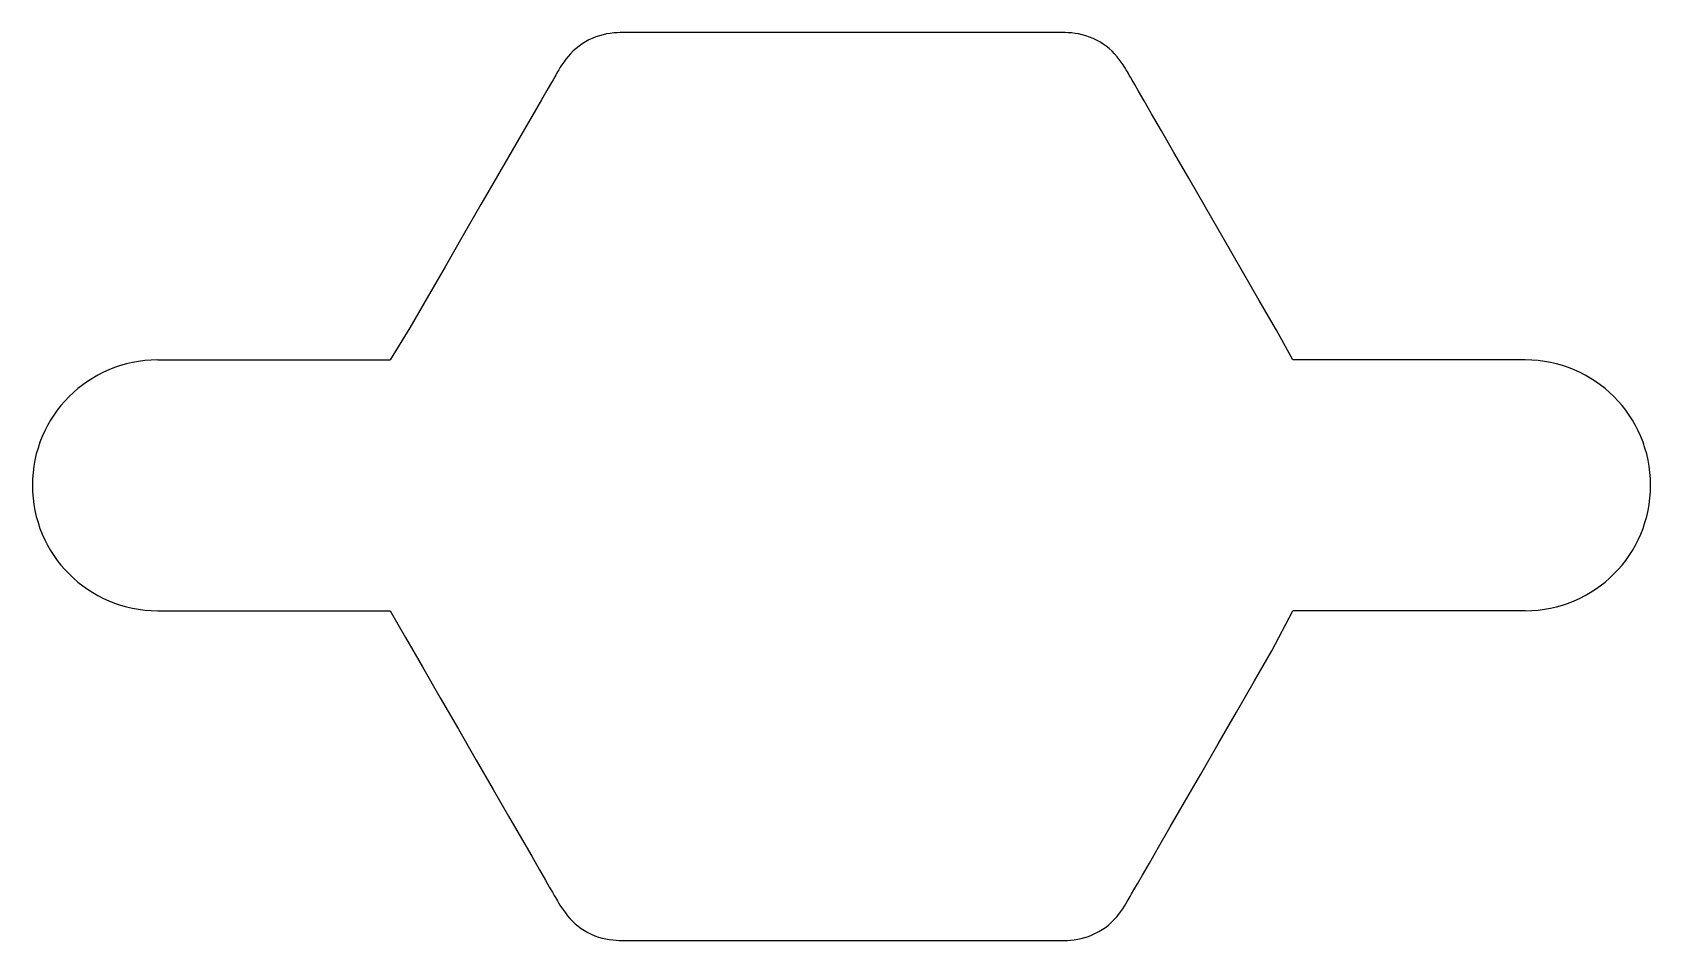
# Model space of a CAD drawing. Extents: x 113.8 to 149.2, y -110 to -90.1.
import ezdxf

# ---------------------------------------------------------------- set-up
doc = ezdxf.new("R2010")
doc.units = 0
doc.header["$MEASUREMENT"] = 0
doc.layers.add('BLACK', color=7, linetype='CONTINUOUS')

msp = doc.modelspace()

# ---------------------------------------------------------------- linework, layer by layer
at = {"layer": 'BLACK', "linetype": 'CONTINUOUS'}
for p, q in [((126.11, -90.1664), (126.032, -90.1978)), ((126.189, -90.1397), (126.11, -90.1664)), ((126.269, -90.1181), (126.189, -90.1397)), ((126.348, -90.1012), (126.269, -90.1181)), ((126.427, -90.0885), (126.348, -90.1012)), ((126.503, -90.0794), (126.427, -90.0885)), ((126.576, -90.0733), (126.503, -90.0794)), ((126.644, -90.0696), (126.576, -90.0733)), ((126.706, -90.0676), (126.644, -90.0696)), ((126.76, -90.0669), (126.706, -90.0676)), ((126.806, -90.0668), (126.76, -90.0669)), ((126.846, -90.0668), (126.806, -90.0668)), ((126.89, -90.0668), (126.846, -90.0668)), ((126.956, -90.0668), (126.89, -90.0668)), ((127.058, -90.0668), (126.956, -90.0668)), ((127.212, -90.0668), (127.058, -90.0668)), ((127.433, -90.0668), (127.212, -90.0668)), ((127.736, -90.0668), (127.433, -90.0668)), ((128.138, -90.0668), (127.736, -90.0668)), ((128.653, -90.0668), (128.138, -90.0668)), ((129.28, -90.0668), (128.653, -90.0668)), ((129.991, -90.0668), (129.28, -90.0668)), ((130.759, -90.0668), (129.991, -90.0668)), ((131.554, -90.0668), (130.759, -90.0668)), ((132.348, -90.0668), (131.554, -90.0668)), ((133.113, -90.0668), (132.348, -90.0668)), ((133.818, -90.0668), (133.113, -90.0668)), ((134.437, -90.0668), (133.818, -90.0668)), ((134.943, -90.0668), (134.437, -90.0668)), ((135.336, -90.0668), (134.943, -90.0668)), ((135.632, -90.0668), (135.336, -90.0668)), ((135.847, -90.0668), (135.632, -90.0668)), ((135.996, -90.0668), (135.847, -90.0668)), ((136.094, -90.0668), (135.996, -90.0668)), ((136.158, -90.0668), (136.094, -90.0668)), ((136.201, -90.0668), (136.158, -90.0668)), ((136.241, -90.0668), (136.201, -90.0668)), ((136.288, -90.067), (136.241, -90.0668)), ((136.343, -90.0677), (136.288, -90.067)), ((136.406, -90.0698), (136.343, -90.0677)), ((136.474, -90.0737), (136.406, -90.0698)), ((136.547, -90.08), (136.474, -90.0737)), ((136.623, -90.0894), (136.547, -90.08)), ((136.702, -90.1024), (136.623, -90.0894)), ((136.782, -90.1197), (136.702, -90.1024)), ((136.861, -90.1417), (136.782, -90.1197)), ((136.94, -90.1687), (136.861, -90.1417)), ((137.018, -90.2006), (136.94, -90.1687)), ((125.615, -90.4751), (125.557, -90.5339)), ((125.677, -90.4195), (125.615, -90.4751)), ((125.742, -90.3673), (125.677, -90.4195)), ((125.811, -90.3189), (125.742, -90.3673)), ((125.883, -90.2743), (125.811, -90.3189)), ((125.956, -90.2339), (125.883, -90.2743)), ((126.032, -90.1978), (125.956, -90.2339)), ((137.094, -90.237), (137.018, -90.2006)), ((137.167, -90.2778), (137.094, -90.237)), ((137.239, -90.3226), (137.167, -90.2778)), ((137.307, -90.3714), (137.239, -90.3226)), ((137.372, -90.4239), (137.307, -90.3714)), ((137.434, -90.4798), (137.372, -90.4239)), ((137.491, -90.5388), (137.434, -90.4798)), ((125.332, -90.8334), (125.3, -90.885)), ((125.368, -90.7772), (125.332, -90.8334)), ((125.409, -90.7178), (125.368, -90.7772)), ((125.454, -90.6566), (125.409, -90.7178)), ((125.504, -90.5949), (125.454, -90.6566)), ((125.557, -90.5339), (125.504, -90.5949)), ((137.544, -90.5999), (137.491, -90.5388)), ((137.594, -90.6616), (137.544, -90.5999)), ((137.638, -90.7227), (137.594, -90.6616)), ((137.679, -90.7819), (137.638, -90.7227)), ((137.715, -90.8378), (137.679, -90.7819)), ((137.746, -90.889), (137.715, -90.8378)), ((125.117, -91.2018), (125.034, -91.3449)), ((125.172, -91.1061), (125.117, -91.2018)), ((125.208, -91.0443), (125.172, -91.1061)), ((125.231, -91.0032), (125.208, -91.0443)), ((125.251, -90.9694), (125.231, -91.0032)), ((125.273, -90.9308), (125.251, -90.9694)), ((125.3, -90.885), (125.273, -90.9308)), ((137.773, -90.9342), (137.746, -90.889)), ((137.795, -90.9722), (137.773, -90.9342)), ((137.814, -91.0061), (137.795, -90.9722)), ((137.839, -91.0484), (137.814, -91.0061)), ((137.876, -91.1124), (137.839, -91.0484)), ((137.933, -91.2114), (137.876, -91.1124)), ((138.018, -91.359), (137.933, -91.2114)), ((124.916, -91.5488), (124.756, -91.8268)), ((125.034, -91.3449), (124.916, -91.5488)), ((138.139, -91.5684), (138.018, -91.359)), ((138.303, -91.853), (138.139, -91.5684)), ((124.756, -91.8268), (124.545, -92.1924)), ((138.519, -92.2262), (138.303, -91.853)), ((124.545, -92.1924), (124.276, -92.6578)), ((138.792, -92.7), (138.519, -92.2262)), ((124.276, -92.6578), (123.954, -93.2164)), ((139.118, -93.265), (138.792, -92.7)), ((123.954, -93.2164), (123.591, -93.8437)), ((139.483, -93.8968), (139.118, -93.265)), ((123.591, -93.8437), (123.204, -94.515)), ((139.872, -94.5706), (139.483, -93.8968)), ((123.204, -94.515), (122.805, -95.2055)), ((140.271, -95.2615), (139.872, -94.5706)), ((122.805, -95.2055), (122.41, -95.8902)), ((140.666, -95.9447), (140.271, -95.2615)), ((122.41, -95.8902), (122.032, -96.5444)), ((141.041, -96.5953), (140.666, -95.9447)), ((122.032, -96.5444), (121.6, -97.25)), ((141.4, -97.25), (141.041, -96.5953)), ((116.5, -97.25), (121.6, -97.25)), ((146.5, -97.25), (141.4, -97.25)), ((116.5, -102.75), (121.6, -102.75)), ((121.6, -102.75), (121.935, -103.339)), ((140.942, -103.628), (141.4, -102.75)), ((146.5, -102.75), (141.4, -102.75)), ((121.935, -103.339), (122.305, -103.981)), ((140.56, -104.29), (140.942, -103.628)), ((122.305, -103.981), (122.697, -104.66)), ((140.163, -104.978), (140.56, -104.29)), ((122.697, -104.66), (123.097, -105.351)), ((139.766, -105.666), (140.163, -104.978)), ((123.097, -105.351), (123.489, -106.03)), ((139.382, -106.331), (139.766, -105.666)), ((123.489, -106.03), (123.859, -106.672)), ((139.026, -106.948), (139.382, -106.331)), ((123.859, -106.672), (124.194, -107.252)), ((138.713, -107.49), (139.026, -106.948)), ((124.194, -107.252), (124.478, -107.744)), ((138.455, -107.936), (138.713, -107.49)), ((124.478, -107.744), (124.704, -108.136)), ((124.704, -108.136), (124.878, -108.436)), ((138.254, -108.284), (138.455, -107.936)), ((124.878, -108.436), (125.006, -108.659)), ((137.992, -108.739), (138.102, -108.547)), ((138.102, -108.547), (138.254, -108.284)), ((125.006, -108.659), (125.097, -108.817)), ((125.097, -108.817), (125.159, -108.924)), ((125.159, -108.924), (125.199, -108.994)), ((137.831, -109.017), (137.864, -108.96)), ((137.864, -108.96), (137.915, -108.872)), ((137.915, -108.872), (137.992, -108.739)), ((125.199, -108.994), (125.226, -109.039)), ((125.226, -109.039), (125.246, -109.074)), ((125.246, -109.074), (125.267, -109.11)), ((125.267, -109.11), (125.292, -109.154)), ((125.292, -109.154), (125.323, -109.204)), ((125.323, -109.204), (125.358, -109.259)), ((125.358, -109.259), (125.398, -109.318)), ((125.398, -109.318), (125.442, -109.379)), ((137.627, -109.346), (137.668, -109.286)), ((137.668, -109.286), (137.705, -109.229)), ((137.705, -109.229), (137.738, -109.177)), ((137.738, -109.177), (137.766, -109.13)), ((137.766, -109.13), (137.789, -109.089)), ((137.789, -109.089), (137.809, -109.055)), ((137.809, -109.055), (137.831, -109.017)), ((125.442, -109.379), (125.49, -109.441)), ((125.49, -109.441), (125.542, -109.502)), ((125.542, -109.502), (125.599, -109.561)), ((125.599, -109.561), (125.66, -109.618)), ((125.66, -109.618), (125.724, -109.671)), ((125.724, -109.671), (125.792, -109.721)), ((137.22, -109.742), (137.289, -109.694)), ((137.289, -109.694), (137.355, -109.643)), ((137.355, -109.643), (137.417, -109.588)), ((137.417, -109.588), (137.476, -109.53)), ((137.476, -109.53), (137.53, -109.469)), ((137.53, -109.469), (137.581, -109.407)), ((137.581, -109.407), (137.627, -109.346)), ((125.792, -109.721), (125.863, -109.766)), ((125.863, -109.766), (125.936, -109.808)), ((125.936, -109.808), (126.012, -109.845)), ((126.012, -109.845), (126.089, -109.878)), ((126.089, -109.878), (126.167, -109.906)), ((126.167, -109.906), (126.247, -109.929)), ((126.247, -109.929), (126.327, -109.947)), ((126.327, -109.947), (126.406, -109.961)), ((126.406, -109.961), (126.483, -109.971)), ((126.483, -109.971), (126.557, -109.978)), ((126.557, -109.978), (126.626, -109.982)), ((126.626, -109.982), (126.689, -109.984)), ((126.689, -109.984), (126.746, -109.985)), ((126.746, -109.985), (126.795, -109.985)), ((126.795, -109.985), (126.835, -109.985)), ((126.835, -109.985), (126.877, -109.985)), ((126.877, -109.985), (126.935, -109.985)), ((126.935, -109.985), (127.026, -109.985)), ((127.026, -109.985), (127.164, -109.985)), ((127.164, -109.985), (127.365, -109.985)), ((127.365, -109.985), (127.645, -109.985)), ((127.645, -109.985), (128.019, -109.985)), ((128.019, -109.985), (128.502, -109.985)), ((128.502, -109.985), (129.101, -109.985)), ((129.101, -109.985), (129.792, -109.985)), ((129.792, -109.985), (130.548, -109.985)), ((130.548, -109.985), (131.338, -109.985)), ((131.338, -109.985), (132.136, -109.985)), ((132.136, -109.985), (132.911, -109.985)), ((132.911, -109.985), (133.635, -109.985)), ((133.635, -109.985), (134.28, -109.985)), ((134.28, -109.985), (134.818, -109.985)), ((134.818, -109.985), (135.24, -109.985)), ((135.24, -109.985), (135.561, -109.985)), ((135.561, -109.985), (135.796, -109.985)), ((135.796, -109.985), (135.961, -109.985)), ((135.961, -109.985), (136.072, -109.985)), ((136.072, -109.985), (136.143, -109.985)), ((136.143, -109.985), (136.191, -109.985)), ((136.191, -109.985), (136.23, -109.985)), ((136.23, -109.985), (136.274, -109.985)), ((136.274, -109.985), (136.327, -109.985)), ((136.327, -109.985), (136.388, -109.983)), ((136.388, -109.983), (136.455, -109.98)), ((136.455, -109.98), (136.527, -109.974)), ((136.527, -109.974), (136.602, -109.966)), ((136.602, -109.966), (136.681, -109.954)), ((136.681, -109.954), (136.76, -109.938)), ((136.76, -109.938), (136.84, -109.917)), ((136.84, -109.917), (136.919, -109.891)), ((136.919, -109.891), (136.997, -109.861)), ((136.997, -109.861), (137.073, -109.825)), ((137.073, -109.825), (137.148, -109.786)), ((137.148, -109.786), (137.22, -109.742))]:
    msp.add_line(p, q, dxfattribs=at)
at = {"layer": 'BLACK'}
for centre, start, end in [((116.5, -100), 90, 270), ((146.5, -100), -90, 90)]:
    msp.add_arc(centre, 2.75, start, end, dxfattribs=at)

doc.saveas('drawing.dxf')
